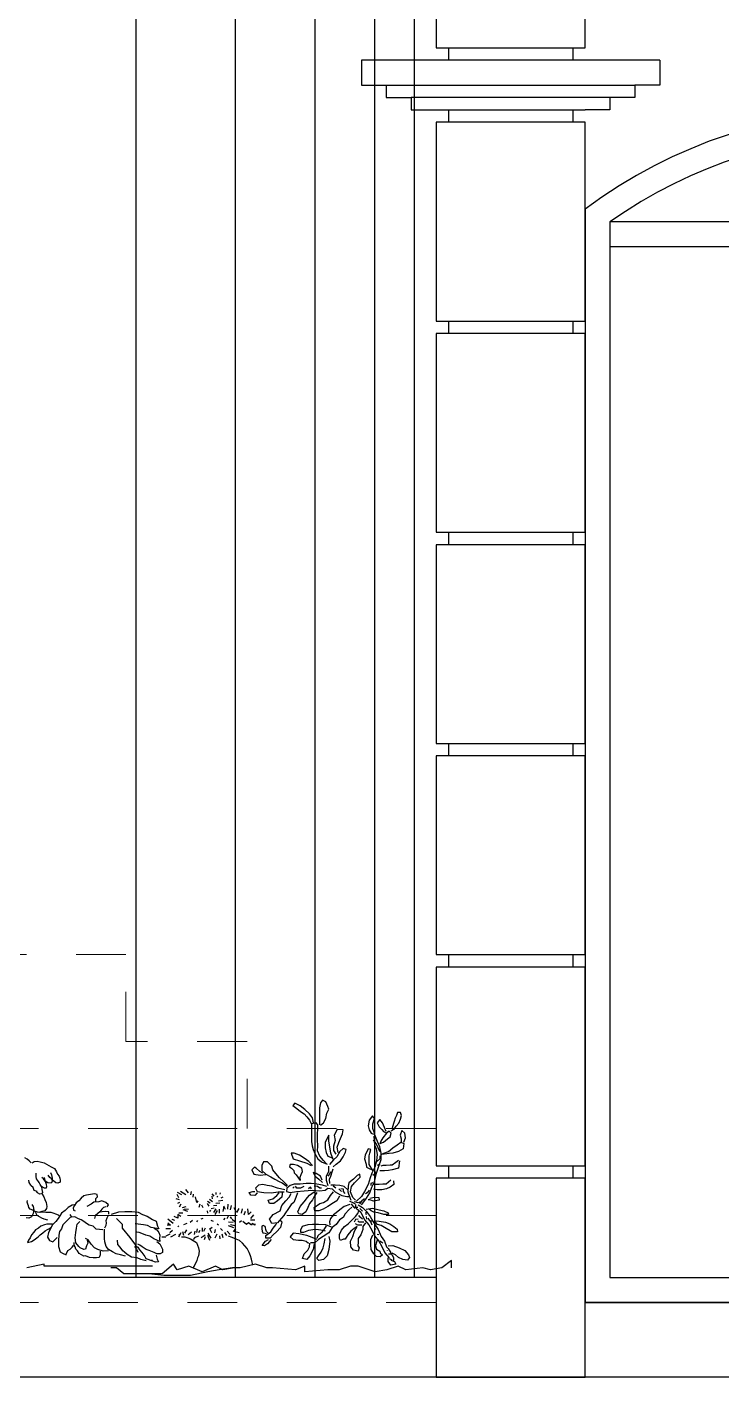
# Model space of a CAD drawing. Header units: inches. Extents: x -370 to 18, y -197 to 199.
# Drawn here: x -187.228 to -185.83, y 165.538 to 168.255 of the extents above; entities that cross this region are included whole.
import ezdxf

# ---------------------------------------------------------------- set-up
doc = ezdxf.new("R2010")
doc.units = ezdxf.units.IN
doc.header["$MEASUREMENT"] = 0
doc.linetypes.add('DASHED', pattern=[0.75, 0.5, -0.25])
doc.layers.add('artefactos', color=1, linetype='Continuous')
doc.layers.add('MUEBLES', color=7, linetype='Continuous')

# ---------------------------------------------------------------- blocks, each defined once
blk = doc.blocks.new('A$C1E3C3A8C')
at = {"layer": 'artefactos', "color": 116, "true_color": 0x136734}
for p, q in [((0.2531, 0.8127), (0.2577, 0.8287)), ((0.2577, 0.8287), (0.2737, 0.8287)), ((0.2737, 0.8287), (0.2782, 0.8127)), ((0.6218, 0.8455), (0.6271, 0.8588)), ((0.6325, 0.8242), (0.6218, 0.8455)), ((0.6271, 0.8588), (0.6378, 0.8828)), ((0.6378, 0.7976), (0.6325, 0.8242)), ((0.6378, 0.8828), (0.6537, 0.8908)), ((0.6537, 0.8908), (0.6644, 0.8775)), ((0.6644, 0.8775), (0.6697, 0.8508)), ((0.6697, 0.8508), (0.6697, 0.8322)), ((0.6697, 0.8322), (0.6697, 0.8109)), ((0.7202, 0.8216), (0.7442, 0.8429)), ((0.7442, 0.8429), (0.7681, 0.8615)), ((0.7654, 0.8322), (0.7468, 0.8216)), ((0.7841, 0.8482), (0.7654, 0.8322)), ((0.7681, 0.8615), (0.7947, 0.8748)), ((0.8053, 0.8641), (0.7841, 0.8482)), ((0.7947, 0.8748), (0.8053, 0.8641)), ((0.2577, 0.7944), (0.2531, 0.8127)), ((0.2668, 0.7738), (0.2577, 0.7944)), ((0.2805, 0.7578), (0.2668, 0.7738)), ((0.2782, 0.8127), (0.2851, 0.799)), ((0.2897, 0.7441), (0.2805, 0.7578)), ((0.2851, 0.799), (0.2897, 0.7829)), ((0.2897, 0.7829), (0.2943, 0.7715)), ((0.2943, 0.7715), (0.2965, 0.7601)), ((0.2965, 0.7601), (0.3011, 0.7486)), ((0.3399, 0.7524), (0.3505, 0.7763)), ((0.3505, 0.7763), (0.3638, 0.7923)), ((0.3665, 0.755), (0.3532, 0.7417)), ((0.3638, 0.7923), (0.3771, 0.7763)), ((0.3771, 0.7763), (0.3665, 0.755)), ((0.3904, 0.7976), (0.4011, 0.8109)), ((0.3984, 0.771), (0.3904, 0.7976)), ((0.3984, 0.747), (0.3984, 0.771)), ((0.4011, 0.8109), (0.417, 0.7896)), ((0.417, 0.7896), (0.4223, 0.7603)), ((0.4223, 0.7603), (0.417, 0.7391)), ((0.6484, 0.7763), (0.6378, 0.7976)), ((0.6644, 0.763), (0.6484, 0.7763)), ((0.6697, 0.8109), (0.6697, 0.787)), ((0.6697, 0.787), (0.6697, 0.7657)), ((0.6777, 0.7657), (0.6857, 0.7763)), ((0.6777, 0.7444), (0.6777, 0.7657)), ((0.6857, 0.7763), (0.7096, 0.771)), ((0.699, 0.7763), (0.7043, 0.8003)), ((0.7043, 0.8003), (0.7202, 0.8216)), ((0.7202, 0.7896), (0.7096, 0.7683)), ((0.7096, 0.771), (0.7096, 0.7444)), ((0.7335, 0.8056), (0.7202, 0.7896)), ((0.7468, 0.8216), (0.7335, 0.8056)), ((0.2335, 0.6991), (0.2362, 0.7231)), ((0.2415, 0.6778), (0.2335, 0.6991)), ((0.2362, 0.7231), (0.2521, 0.7364)), ((0.2521, 0.7364), (0.2601, 0.7124)), ((0.2601, 0.7124), (0.2548, 0.6938)), ((0.2548, 0.6938), (0.2548, 0.6778)), ((0.3057, 0.7349), (0.2897, 0.7441)), ((0.3011, 0.7486), (0.3034, 0.7441)), ((0.3053, 0.7231), (0.316, 0.7337)), ((0.3106, 0.7045), (0.3053, 0.7231)), ((0.3239, 0.6938), (0.3106, 0.7045)), ((0.316, 0.7337), (0.3292, 0.7231)), ((0.3452, 0.6778), (0.3239, 0.6938)), ((0.3292, 0.7231), (0.3479, 0.6991)), ((0.3319, 0.7311), (0.3399, 0.7524)), ((0.3452, 0.7311), (0.3346, 0.7258)), ((0.3532, 0.7417), (0.3452, 0.7311)), ((0.3479, 0.6991), (0.3585, 0.6832)), ((0.3745, 0.6805), (0.3878, 0.7151)), ((0.3798, 0.6672), (0.3957, 0.6885)), ((0.3904, 0.7231), (0.3984, 0.747)), ((0.3931, 0.7071), (0.3904, 0.6645)), ((0.4064, 0.7231), (0.3957, 0.7178)), ((0.417, 0.7391), (0.4064, 0.7231)), ((0.55, 0.7391), (0.5793, 0.7417)), ((0.5527, 0.7204), (0.55, 0.7391)), ((0.5633, 0.6965), (0.5527, 0.7204)), ((0.5713, 0.6752), (0.5633, 0.6965)), ((0.5793, 0.7417), (0.5952, 0.7124)), ((0.5952, 0.7124), (0.5899, 0.6858)), ((0.5899, 0.6858), (0.5979, 0.6566)), ((0.6218, 0.7124), (0.6404, 0.6778)), ((0.6218, 0.6832), (0.6218, 0.7124)), ((0.6803, 0.7178), (0.6777, 0.7444)), ((0.6777, 0.6566), (0.6803, 0.6912)), ((0.6803, 0.6912), (0.6803, 0.7178)), ((0.7096, 0.7444), (0.7096, 0.7151)), ((0.7096, 0.7151), (0.7096, 0.6805)), ((0.2574, 0.6778), (0.2415, 0.6699)), ((0.2415, 0.6699), (0.2441, 0.6432)), ((0.2441, 0.6432), (0.2681, 0.6299)), ((0.2761, 0.6645), (0.2574, 0.6778)), ((0.2681, 0.6299), (0.2973, 0.622)), ((0.2973, 0.6486), (0.2761, 0.6645)), ((0.3186, 0.6299), (0.2973, 0.6486)), ((0.2973, 0.622), (0.316, 0.6193)), ((0.316, 0.6193), (0.3532, 0.614)), ((0.3479, 0.6193), (0.3186, 0.6299)), ((0.3585, 0.6725), (0.3452, 0.6778)), ((0.3558, 0.622), (0.3638, 0.6539)), ((0.3558, 0.59), (0.3558, 0.622)), ((0.3585, 0.6832), (0.3638, 0.6672)), ((0.3638, 0.6539), (0.3745, 0.6805)), ((0.3638, 0.6299), (0.3798, 0.6672)), ((0.3718, 0.6459), (0.3638, 0.6299)), ((0.3824, 0.6432), (0.3771, 0.614)), ((0.3904, 0.6645), (0.3824, 0.6432)), ((0.409, 0.6406), (0.4223, 0.6432)), ((0.4144, 0.622), (0.409, 0.6406)), ((0.417, 0.6086), (0.4144, 0.622)), ((0.4223, 0.6432), (0.4383, 0.6113)), ((0.5341, 0.6406), (0.55, 0.6459)), ((0.5367, 0.6273), (0.5341, 0.6406)), ((0.55, 0.6033), (0.5367, 0.6273)), ((0.55, 0.6459), (0.566, 0.6299)), ((0.566, 0.6299), (0.5819, 0.6033)), ((0.5793, 0.6512), (0.5713, 0.6752)), ((0.5739, 0.6246), (0.5793, 0.6512)), ((0.5979, 0.6353), (0.5872, 0.6166)), ((0.5979, 0.6566), (0.5979, 0.6353)), ((0.6005, 0.59), (0.6112, 0.622)), ((0.6112, 0.622), (0.6165, 0.6539)), ((0.6165, 0.6539), (0.6218, 0.6832)), ((0.6351, 0.6246), (0.6271, 0.606)), ((0.6404, 0.6486), (0.6351, 0.6246)), ((0.6404, 0.6778), (0.6404, 0.6486)), ((0.667, 0.606), (0.6803, 0.6326)), ((0.6803, 0.6326), (0.6777, 0.6566)), ((0.6936, 0.6193), (0.6777, 0.5927)), ((0.7016, 0.6406), (0.6936, 0.6193)), ((0.7069, 0.6592), (0.7016, 0.6406)), ((0.7096, 0.6805), (0.7069, 0.6592)), ((0.7708, 0.6113), (0.7974, 0.622)), ((0.7974, 0.622), (0.8133, 0.622)), ((0.8133, 0.622), (0.8027, 0.5927)), ((0.2628, 0.582), (0.2681, 0.5448)), ((0.2681, 0.5847), (0.2814, 0.574)), ((0.2814, 0.574), (0.3, 0.5607)), ((0.3, 0.5607), (0.3106, 0.5607)), ((0.3106, 0.5607), (0.3319, 0.5581)), ((0.3319, 0.5581), (0.3479, 0.5581)), ((0.3479, 0.5581), (0.3585, 0.5554)), ((0.3691, 0.5554), (0.3558, 0.59)), ((0.3638, 0.6086), (0.3638, 0.5927)), ((0.3638, 0.5927), (0.3798, 0.5767)), ((0.3638, 0.5661), (0.3771, 0.5581)), ((0.3798, 0.5208), (0.3691, 0.5554)), ((0.3771, 0.614), (0.3798, 0.582)), ((0.3798, 0.582), (0.3878, 0.5501)), ((0.3878, 0.5501), (0.4037, 0.5208)), ((0.3984, 0.5341), (0.417, 0.5634)), ((0.4303, 0.5501), (0.4144, 0.5421)), ((0.417, 0.5794), (0.417, 0.6086)), ((0.417, 0.5634), (0.417, 0.5794)), ((0.433, 0.5661), (0.4303, 0.5501)), ((0.441, 0.5927), (0.433, 0.5661)), ((0.4383, 0.6113), (0.441, 0.5927)), ((0.5633, 0.582), (0.55, 0.6033)), ((0.5846, 0.5661), (0.5633, 0.582)), ((0.5819, 0.6033), (0.5979, 0.5874)), ((0.6005, 0.5528), (0.5846, 0.5661)), ((0.5979, 0.5874), (0.6192, 0.5634)), ((0.6271, 0.606), (0.6059, 0.598)), ((0.6245, 0.5554), (0.6245, 0.5261)), ((0.6591, 0.5767), (0.6298, 0.5661)), ((0.6351, 0.5687), (0.6484, 0.5847)), ((0.6484, 0.5847), (0.667, 0.606)), ((0.6777, 0.5927), (0.6591, 0.5767)), ((0.7043, 0.5581), (0.7229, 0.5794)), ((0.7335, 0.5714), (0.7123, 0.5581)), ((0.7229, 0.5794), (0.7468, 0.5953)), ((0.7708, 0.582), (0.7335, 0.5714)), ((0.7468, 0.5953), (0.7708, 0.6113)), ((0.7584, 0.545), (0.7813, 0.5587)), ((0.8027, 0.5927), (0.7708, 0.582)), ((0.7813, 0.5587), (0.8019, 0.5633)), ((0.8019, 0.5633), (0.8179, 0.5633)), ((0.8224, 0.5519), (0.811, 0.545)), ((0.8179, 0.5633), (0.8224, 0.5519)), ((0.9064, 0.5368), (0.9117, 0.5554)), ((0.9117, 0.5554), (0.933, 0.5767)), ((0.933, 0.5767), (0.9543, 0.5767)), ((0.9543, 0.5767), (0.9623, 0.5581)), ((0.9623, 0.5581), (0.9623, 0.5341)), ((0.9915, 0.5448), (0.9995, 0.5501)), ((0.9995, 0.5501), (1.0128, 0.5368)), ((2.0309, 0.5518), (2.0133, 0.5429)), ((2.0435, 0.5593), (2.0309, 0.5518)), ((2.0549, 0.5656), (2.0435, 0.5593)), ((2.0662, 0.5732), (2.0549, 0.5656)), ((2.0864, 0.577), (2.0662, 0.5732)), ((2.1015, 0.5808), (2.0864, 0.577)), ((2.1166, 0.5795), (2.1015, 0.5808)), ((2.1279, 0.5732), (2.1166, 0.5795)), ((2.133, 0.5719), (2.1431, 0.582)), ((2.1431, 0.582), (2.1531, 0.5909)), ((2.1531, 0.5909), (2.1645, 0.5984)), ((0.2681, 0.5448), (0.3, 0.5368)), ((0.2947, 0.4809), (0.292, 0.4623)), ((0.3, 0.5368), (0.3186, 0.5341)), ((0.308, 0.4836), (0.3319, 0.4649)), ((0.3186, 0.5341), (0.3399, 0.5315)), ((0.3399, 0.5315), (0.3638, 0.5315)), ((0.3904, 0.4756), (0.3798, 0.5208)), ((0.3824, 0.5261), (0.3904, 0.5155)), ((0.3904, 0.5155), (0.3984, 0.5075)), ((0.4144, 0.5421), (0.3984, 0.5368)), ((0.4037, 0.5208), (0.4117, 0.4969)), ((0.4117, 0.4969), (0.4223, 0.4623)), ((0.4622, 0.4995), (0.4649, 0.5155)), ((0.4729, 0.4889), (0.4622, 0.4995)), ((0.4649, 0.5155), (0.4782, 0.5075)), ((0.4915, 0.4702), (0.4729, 0.4889)), ((0.4782, 0.5075), (0.4968, 0.4889)), ((0.4968, 0.4889), (0.5208, 0.4702)), ((0.6059, 0.5261), (0.6005, 0.5421)), ((0.6112, 0.5048), (0.6059, 0.5261)), ((0.6192, 0.4889), (0.6112, 0.5048)), ((0.6138, 0.5261), (0.6192, 0.5155)), ((0.6165, 0.4676), (0.6192, 0.4889)), ((0.6192, 0.5155), (0.6271, 0.5048)), ((0.6245, 0.5261), (0.6351, 0.5048)), ((0.6351, 0.4836), (0.6271, 0.4569)), ((0.6351, 0.5048), (0.6351, 0.4836)), ((0.6724, 0.4889), (0.6537, 0.4729)), ((0.6564, 0.4836), (0.6644, 0.5048)), ((0.6644, 0.5048), (0.6857, 0.5182)), ((0.691, 0.5048), (0.6724, 0.4889)), ((0.6857, 0.5182), (0.7016, 0.5235)), ((0.7016, 0.5235), (0.691, 0.5048)), ((0.7561, 0.529), (0.7584, 0.545)), ((0.763, 0.513), (0.7561, 0.529)), ((0.7676, 0.4992), (0.763, 0.513)), ((0.7653, 0.4832), (0.7676, 0.4992)), ((0.7881, 0.5107), (0.7676, 0.4832)), ((0.7973, 0.5221), (0.7881, 0.5107)), ((0.7996, 0.5336), (0.7973, 0.5221)), ((0.811, 0.545), (0.7996, 0.5336)), ((0.8506, 0.4756), (0.8718, 0.4969)), ((0.8718, 0.4969), (0.8905, 0.5182)), ((0.8958, 0.4889), (0.8745, 0.4782)), ((0.8905, 0.5182), (0.9064, 0.5368)), ((0.9171, 0.5022), (0.8958, 0.4889)), ((0.941, 0.5155), (0.9171, 0.5022)), ((0.9623, 0.5341), (0.941, 0.5155)), ((0.9703, 0.5102), (0.941, 0.5128)), ((0.957, 0.5208), (0.9729, 0.5288)), ((1.0022, 0.5155), (0.9703, 0.5102)), ((0.9729, 0.5288), (0.9915, 0.5448)), ((1.0128, 0.5368), (1.0022, 0.5155)), ((1.9868, 0.495), (1.9856, 0.4837)), ((1.9856, 0.4837), (1.9856, 0.4749)), ((1.9906, 0.5039), (1.9868, 0.495)), ((1.9982, 0.5152), (1.9906, 0.5039)), ((2.0032, 0.5266), (1.9982, 0.5152)), ((2.0133, 0.5429), (2.0032, 0.5266)), ((2.0171, 0.4787), (2.0234, 0.4837)), ((2.0234, 0.4837), (2.0297, 0.4913)), ((2.0259, 0.495), (2.0246, 0.4812)), ((2.0246, 0.4812), (2.0309, 0.4698)), ((2.0297, 0.5114), (2.0259, 0.495)), ((2.0347, 0.5228), (2.0297, 0.5114)), ((2.0297, 0.4913), (2.0385, 0.4988)), ((2.0385, 0.4988), (2.046, 0.5102)), ((2.0637, 0.4837), (2.0561, 0.4635)), ((2.0612, 0.4787), (2.07, 0.4913)), ((2.0662, 0.4976), (2.0637, 0.4837)), ((2.07, 0.4913), (2.0775, 0.4976)), ((2.0952, 0.4774), (2.1053, 0.4913)), ((2.1053, 0.4913), (2.1065, 0.5026)), ((2.1065, 0.5026), (2.1065, 0.5203)), ((2.1431, 0.4723), (2.1443, 0.4837)), ((0.292, 0.4623), (0.3106, 0.449)), ((0.3106, 0.449), (0.3292, 0.441)), ((0.3292, 0.441), (0.3532, 0.4356)), ((0.3319, 0.4649), (0.3479, 0.4649)), ((0.3479, 0.4649), (0.3665, 0.4623)), ((0.3532, 0.4356), (0.3771, 0.4356)), ((0.3665, 0.4623), (0.3931, 0.4623)), ((0.3771, 0.4356), (0.3957, 0.4383)), ((0.4037, 0.449), (0.3904, 0.4756)), ((0.3984, 0.4702), (0.409, 0.4676)), ((0.4144, 0.4197), (0.4037, 0.449)), ((0.409, 0.4676), (0.409, 0.4569)), ((0.4303, 0.3931), (0.4144, 0.4197)), ((0.417, 0.433), (0.4277, 0.4197)), ((0.4223, 0.4623), (0.441, 0.4277)), ((0.4277, 0.4197), (0.4356, 0.4144)), ((0.441, 0.4277), (0.4569, 0.401)), ((0.5075, 0.4516), (0.4915, 0.4702)), ((0.4995, 0.3957), (0.5128, 0.425)), ((0.5128, 0.425), (0.5075, 0.4516)), ((0.5261, 0.425), (0.5154, 0.3957)), ((0.5208, 0.4702), (0.5234, 0.4543)), ((0.5234, 0.4543), (0.5261, 0.425)), ((0.5261, 0.4356), (0.5447, 0.4516)), ((0.5394, 0.417), (0.5473, 0.4277)), ((0.5447, 0.4516), (0.566, 0.4569)), ((0.5473, 0.4383), (0.5606, 0.441)), ((0.5473, 0.4277), (0.5473, 0.4383)), ((0.566, 0.4117), (0.5553, 0.4064)), ((0.558, 0.4277), (0.566, 0.4356)), ((0.566, 0.4569), (0.5899, 0.4596)), ((0.566, 0.4356), (0.5713, 0.441)), ((0.5899, 0.425), (0.566, 0.4117)), ((0.5869, 0.4443), (0.6006, 0.4535)), ((0.5899, 0.4596), (0.6112, 0.4596)), ((0.6059, 0.441), (0.5899, 0.425)), ((0.6138, 0.4064), (0.5979, 0.425)), ((0.6271, 0.4436), (0.6059, 0.441)), ((0.6404, 0.433), (0.6271, 0.4436)), ((0.6325, 0.4516), (0.6537, 0.4596)), ((0.6697, 0.4303), (0.6404, 0.433)), ((0.6537, 0.4596), (0.683, 0.4649)), ((0.6591, 0.4436), (0.667, 0.4436)), ((0.667, 0.4436), (0.6803, 0.4516)), ((0.7069, 0.433), (0.6697, 0.4303)), ((0.6803, 0.4516), (0.6963, 0.4543)), ((0.683, 0.4649), (0.7123, 0.4676)), ((0.683, 0.4223), (0.6963, 0.401)), ((0.7202, 0.409), (0.6963, 0.425)), ((0.7468, 0.4303), (0.7069, 0.433)), ((0.7096, 0.441), (0.7149, 0.449)), ((0.7123, 0.4676), (0.7362, 0.4676)), ((0.7149, 0.449), (0.7256, 0.441)), ((0.7362, 0.4676), (0.7681, 0.4649)), ((0.7867, 0.4277), (0.7468, 0.4303)), ((0.7495, 0.4516), (0.7654, 0.4436)), ((0.7654, 0.4436), (0.7841, 0.4436)), ((0.7681, 0.4649), (0.7974, 0.4649)), ((0.7814, 0.4197), (0.7894, 0.3957)), ((0.7841, 0.4436), (0.792, 0.4543)), ((0.8186, 0.4223), (0.7867, 0.4277)), ((0.7973, 0.4512), (0.8041, 0.4443)), ((0.7974, 0.4649), (0.8186, 0.4569)), ((0.824, 0.3984), (0.8133, 0.417)), ((0.8186, 0.4569), (0.8346, 0.4436)), ((0.8373, 0.4277), (0.8186, 0.4223)), ((0.8319, 0.4569), (0.8506, 0.4756)), ((0.8585, 0.4702), (0.8346, 0.4543)), ((0.8346, 0.4436), (0.8373, 0.4277)), ((0.8452, 0.4356), (0.8825, 0.4436)), ((0.8798, 0.425), (0.8479, 0.425)), ((0.8577, 0.4175), (0.8592, 0.4263)), ((0.8745, 0.4782), (0.8585, 0.4702)), ((0.8585, 0.417), (0.8612, 0.3984)), ((0.8851, 0.4064), (0.8745, 0.4197)), ((0.9144, 0.4197), (0.8798, 0.425)), ((0.8825, 0.4436), (0.9117, 0.4543)), ((0.9117, 0.4543), (0.9357, 0.4569)), ((0.9516, 0.4223), (0.9144, 0.4197)), ((0.9357, 0.4569), (0.957, 0.4623)), ((0.9862, 0.4277), (0.9516, 0.4223)), ((0.957, 0.4623), (0.9782, 0.4596)), ((0.9782, 0.4596), (0.9942, 0.4436)), ((0.9942, 0.4436), (0.9862, 0.4277)), ((0.9862, 0.4197), (0.9968, 0.4064)), ((1.0075, 0.4277), (0.9968, 0.4277)), ((1.0261, 0.4223), (1.0075, 0.4277)), ((1.0181, 0.409), (1.0261, 0.4223)), ((1.1726, 0.42), (1.175, 0.4138)), ((1.1948, 0.4225), (1.1961, 0.4113)), ((1.2035, 0.4039), (1.2146, 0.4151)), ((1.3098, 0.4126), (1.3123, 0.3977)), ((1.321, 0.4274), (1.3247, 0.4101)), ((1.3346, 0.42), (1.3482, 0.4373)), ((1.3469, 0.4101), (1.3754, 0.4274)), ((1.3679, 0.4101), (1.3902, 0.4225)), ((1.384, 0.3953), (1.3914, 0.4113)), ((1.7961, 0.4), (1.7983, 0.4113)), ((1.7983, 0.4113), (1.8118, 0.4158)), ((1.8118, 0.4158), (1.832, 0.4113)), ((1.832, 0.4113), (1.8522, 0.409)), ((1.9856, 0.4749), (1.9969, 0.4698)), ((1.9969, 0.4698), (2.007, 0.4711)), ((2.007, 0.4711), (2.0171, 0.4787)), ((2.0309, 0.4698), (2.0473, 0.4711)), ((2.0473, 0.4711), (2.0612, 0.4787)), ((2.0561, 0.4635), (2.0549, 0.4509)), ((2.0549, 0.4509), (2.0561, 0.4434)), ((2.0561, 0.4434), (2.0649, 0.4434)), ((2.0649, 0.4434), (2.0801, 0.4522)), ((2.0763, 0.4131), (2.0687, 0.4005)), ((2.0775, 0.437), (2.075, 0.4219)), ((2.075, 0.4219), (2.0801, 0.4156)), ((2.0801, 0.4509), (2.0775, 0.437)), ((2.0801, 0.4522), (2.0876, 0.4623)), ((2.0801, 0.4156), (2.0889, 0.4131)), ((2.0876, 0.4623), (2.0927, 0.4723)), ((2.0889, 0.4131), (2.1002, 0.4194)), ((2.0927, 0.4723), (2.0952, 0.4774)), ((2.1002, 0.4194), (2.1053, 0.4232)), ((2.1027, 0.427), (2.1166, 0.432)), ((2.1053, 0.4232), (2.1027, 0.427)), ((2.1166, 0.432), (2.1229, 0.4471)), ((2.1229, 0.4471), (2.1317, 0.456)), ((2.1317, 0.456), (2.1342, 0.4597)), ((2.1342, 0.4597), (2.1431, 0.4723)), ((0.3691, 0.3957), (0.3665, 0.3824)), ((0.3665, 0.3824), (0.3957, 0.3771)), ((0.3904, 0.3984), (0.3691, 0.3957)), ((0.4144, 0.3931), (0.3904, 0.3984)), ((0.3957, 0.3771), (0.4144, 0.3851)), ((0.4144, 0.3851), (0.4223, 0.3851)), ((0.4436, 0.3744), (0.4303, 0.3931)), ((0.4516, 0.3452), (0.433, 0.3265)), ((0.4406, 0.3894), (0.4543, 0.3803)), ((0.4569, 0.3585), (0.4436, 0.3744)), ((0.4729, 0.3585), (0.4516, 0.3452)), ((0.4543, 0.3803), (0.4657, 0.3643)), ((0.4569, 0.401), (0.4809, 0.3771)), ((0.4596, 0.3744), (0.4729, 0.3691)), ((0.4729, 0.3691), (0.4915, 0.3744)), ((0.4755, 0.3452), (0.4942, 0.3452)), ((0.4862, 0.3824), (0.4995, 0.3957)), ((0.4862, 0.3611), (0.4862, 0.3452)), ((0.4862, 0.3452), (0.4915, 0.3398)), ((0.4863, 0.362), (0.5023, 0.3711)), ((0.4942, 0.3452), (0.5075, 0.3638)), ((0.5023, 0.3711), (0.516, 0.3757)), ((0.5048, 0.3478), (0.5208, 0.3345)), ((0.5154, 0.3957), (0.5101, 0.3824)), ((0.5154, 0.3611), (0.5447, 0.3505)), ((0.5314, 0.401), (0.5181, 0.401)), ((0.5553, 0.4064), (0.5314, 0.401)), ((0.5447, 0.3505), (0.566, 0.3345)), ((0.5686, 0.4037), (0.5819, 0.3798)), ((0.5819, 0.3798), (0.5979, 0.3691)), ((0.5979, 0.3691), (0.6271, 0.3505)), ((0.6271, 0.3851), (0.6138, 0.4064)), ((0.6484, 0.3718), (0.6271, 0.3851)), ((0.6271, 0.3505), (0.6511, 0.3372)), ((0.667, 0.3664), (0.6484, 0.3718)), ((0.6963, 0.3452), (0.667, 0.3664)), ((0.6936, 0.3292), (0.6963, 0.3452)), ((0.6963, 0.401), (0.7043, 0.3851)), ((0.7043, 0.3851), (0.7202, 0.3664)), ((0.7309, 0.3957), (0.7202, 0.409)), ((0.7202, 0.3664), (0.7282, 0.3452)), ((0.7282, 0.3452), (0.7389, 0.3239)), ((0.7468, 0.3744), (0.7309, 0.3957)), ((0.7681, 0.3505), (0.7468, 0.3744)), ((0.7787, 0.3239), (0.7681, 0.3505)), ((0.7894, 0.3957), (0.8, 0.3718)), ((0.8, 0.3718), (0.8133, 0.3611)), ((0.8133, 0.3611), (0.8266, 0.3398)), ((0.8399, 0.3798), (0.824, 0.3984)), ((0.8612, 0.3558), (0.8399, 0.3798)), ((0.8612, 0.3984), (0.8825, 0.3798)), ((0.8692, 0.3292), (0.8612, 0.3558)), ((0.8825, 0.3798), (0.9011, 0.3664)), ((0.9064, 0.3904), (0.8851, 0.4064)), ((0.9011, 0.3664), (0.9224, 0.3664)), ((0.9304, 0.3824), (0.9064, 0.3904)), ((0.9224, 0.3664), (0.9304, 0.3824)), ((0.9968, 0.4064), (1.0181, 0.409)), ((1.0897, 0.3198), (1.1021, 0.3445)), ((1.1182, 0.3557), (1.1231, 0.3334)), ((1.1342, 0.3631), (1.1355, 0.3371)), ((1.1466, 0.3359), (1.1553, 0.3519)), ((1.1553, 0.3519), (1.1602, 0.3247)), ((1.1602, 0.3977), (1.1701, 0.3928)), ((1.1602, 0.3816), (1.1825, 0.3779)), ((1.175, 0.368), (1.1948, 0.3668)), ((1.1849, 0.4039), (1.1911, 0.3977)), ((1.1899, 0.3557), (1.2072, 0.3544)), ((1.2121, 0.3903), (1.2146, 0.4039)), ((1.2121, 0.3742), (1.2282, 0.3866)), ((1.2245, 0.368), (1.2381, 0.3755)), ((1.2295, 0.3532), (1.2381, 0.3668)), ((1.2591, 0.3433), (1.2666, 0.3581)), ((1.2764, 0.3631), (1.2814, 0.3458)), ((1.2863, 0.3792), (1.2925, 0.3705)), ((1.2925, 0.3705), (1.2987, 0.399)), ((1.3469, 0.3495), (1.3667, 0.3445)), ((1.3729, 0.3618), (1.3816, 0.3482)), ((1.3791, 0.3717), (1.3902, 0.3656)), ((1.3803, 0.3841), (1.3964, 0.3903)), ((1.7399, 0.3596), (1.7534, 0.3708)), ((1.7466, 0.3483), (1.7399, 0.3596)), ((1.7534, 0.3708), (1.7736, 0.3798)), ((1.7534, 0.3483), (1.7646, 0.3461)), ((1.7646, 0.3461), (1.7736, 0.3371)), ((1.7736, 0.3798), (1.7893, 0.3753)), ((1.7893, 0.3753), (1.814, 0.3731)), ((1.805, 0.391), (1.7961, 0.4)), ((1.805, 0.3753), (1.805, 0.391)), ((1.814, 0.3731), (1.8275, 0.3618)), ((1.8275, 0.3618), (1.85, 0.3506)), ((1.8522, 0.409), (1.8657, 0.4045)), ((1.8657, 0.4045), (1.8792, 0.3933)), ((1.8792, 0.3933), (1.8904, 0.3798)), ((1.8904, 0.3798), (1.9039, 0.3686)), ((1.9039, 0.3686), (1.9128, 0.3551)), ((1.9128, 0.3596), (1.9241, 0.3573)), ((1.9128, 0.3551), (1.9196, 0.3439)), ((1.9196, 0.3439), (1.9173, 0.3326)), ((1.9241, 0.3573), (1.9443, 0.3461)), ((1.9443, 0.3461), (1.96, 0.3304)), ((2.0561, 0.3715), (2.0536, 0.3513)), ((2.0536, 0.3513), (2.0549, 0.34)), ((2.0624, 0.3866), (2.0561, 0.3715)), ((2.0687, 0.4005), (2.0624, 0.3866)), ((2.1229, 0.3513), (2.1191, 0.3324)), ((2.1292, 0.3601), (2.1229, 0.3513)), ((2.138, 0.3375), (2.1443, 0.3463)), ((2.1443, 0.3463), (2.1456, 0.3538)), ((2.1456, 0.3538), (2.1494, 0.3627)), ((2.1494, 0.3627), (2.1531, 0.3728)), ((2.1531, 0.3728), (2.1519, 0.3816)), ((0.3213, 0.3185), (0.3186, 0.3106)), ((0.3186, 0.3106), (0.3425, 0.3106)), ((0.3425, 0.3292), (0.3213, 0.3185)), ((0.3665, 0.276), (0.3346, 0.2706)), ((0.3665, 0.3345), (0.3425, 0.3292)), ((0.3425, 0.3106), (0.3718, 0.3185)), ((0.4011, 0.3425), (0.3665, 0.3345)), ((0.3851, 0.2786), (0.3665, 0.276)), ((0.3718, 0.3185), (0.3931, 0.3212)), ((0.3984, 0.276), (0.3851, 0.2547)), ((0.3931, 0.3212), (0.4064, 0.3292)), ((0.4117, 0.2999), (0.3984, 0.276)), ((0.3984, 0.276), (0.4117, 0.276)), ((0.433, 0.3372), (0.4011, 0.3425)), ((0.4064, 0.3292), (0.417, 0.3372)), ((0.433, 0.3265), (0.4117, 0.2999)), ((0.4117, 0.276), (0.4223, 0.2919)), ((0.441, 0.2839), (0.4197, 0.2573)), ((0.4292, 0.2865), (0.4314, 0.3002)), ((0.4356, 0.3212), (0.433, 0.3106)), ((0.4596, 0.3212), (0.441, 0.2839)), ((0.4516, 0.3265), (0.4649, 0.3398)), ((0.4516, 0.2866), (0.4622, 0.2972)), ((0.4835, 0.3425), (0.4596, 0.3212)), ((0.4622, 0.2972), (0.4702, 0.3052)), ((0.4676, 0.2706), (0.4755, 0.2786)), ((0.4755, 0.3159), (0.4702, 0.3292)), ((0.4726, 0.2865), (0.4863, 0.2842)), ((0.4862, 0.2999), (0.4755, 0.3159)), ((0.4995, 0.2866), (0.4862, 0.2999)), ((0.4863, 0.2842), (0.4932, 0.2704)), ((0.5234, 0.2626), (0.4995, 0.2866)), ((0.5208, 0.3345), (0.5394, 0.3132)), ((0.5394, 0.3132), (0.55, 0.2946)), ((0.55, 0.2946), (0.5686, 0.2839)), ((0.566, 0.3345), (0.5846, 0.3185)), ((0.5686, 0.2839), (0.5846, 0.26)), ((0.5846, 0.3185), (0.5979, 0.3079)), ((0.5979, 0.3079), (0.6138, 0.2893)), ((0.6138, 0.2893), (0.6192, 0.2733)), ((0.6511, 0.3372), (0.6724, 0.3292)), ((0.6724, 0.3292), (0.6936, 0.3292)), ((0.7389, 0.3239), (0.7575, 0.3106)), ((0.7575, 0.3106), (0.7734, 0.3132)), ((0.7734, 0.3132), (0.7787, 0.3239)), ((0.8266, 0.3398), (0.8452, 0.3132)), ((0.8452, 0.3132), (0.8506, 0.3052)), ((0.8506, 0.3052), (0.8745, 0.2786)), ((0.8612, 0.2733), (0.8622, 0.2748)), ((0.8622, 0.2748), (0.8666, 0.2807)), ((0.9038, 0.3106), (0.8692, 0.3292)), ((0.8745, 0.2786), (0.8825, 0.268)), ((0.9224, 0.2866), (0.9038, 0.3106)), ((0.9117, 0.2653), (0.9224, 0.2866)), ((0.997, 0.2814), (1.0192, 0.2814)), ((1.0044, 0.3086), (1.0192, 0.2901)), ((1.0155, 0.3235), (1.0304, 0.3099)), ((1.0304, 0.3099), (1.0328, 0.3396)), ((1.0464, 0.326), (1.0526, 0.3062)), ((1.0613, 0.3396), (1.0662, 0.3173)), ((1.065, 0.2777), (1.0761, 0.2703)), ((1.0786, 0.3408), (1.0897, 0.3198)), ((1.0996, 0.2728), (1.112, 0.2851)), ((1.1231, 0.2987), (1.1157, 0.2888)), ((1.133, 0.3025), (1.1404, 0.2888)), ((1.1503, 0.2913), (1.1565, 0.2839)), ((1.1788, 0.3371), (1.1788, 0.3161)), ((1.1886, 0.3297), (1.1998, 0.3099)), ((1.1961, 0.3383), (1.2072, 0.321)), ((1.2035, 0.342), (1.2196, 0.3383)), ((1.2072, 0.274), (1.2183, 0.2802)), ((1.222, 0.3322), (1.2282, 0.3247)), ((1.2393, 0.3284), (1.2381, 0.3161)), ((1.2616, 0.2901), (1.2715, 0.2864)), ((1.2888, 0.2802), (1.2938, 0.2728)), ((1.3135, 0.2789), (1.3259, 0.2703)), ((1.3346, 0.3359), (1.3543, 0.3371)), ((1.3383, 0.3247), (1.3605, 0.3346)), ((1.363, 0.3173), (1.384, 0.3173)), ((1.3729, 0.3), (1.3877, 0.3099)), ((1.3877, 0.3099), (1.389, 0.2913)), ((1.389, 0.2913), (1.4075, 0.3)), ((1.4038, 0.2802), (1.4162, 0.2851)), ((1.4125, 0.2641), (1.4384, 0.2864)), ((1.4974, 0.2764), (1.4906, 0.2517)), ((1.5176, 0.2854), (1.4974, 0.2764)), ((1.5445, 0.3012), (1.5176, 0.2854)), ((1.567, 0.3101), (1.5445, 0.3012)), ((1.5894, 0.3214), (1.567, 0.3101)), ((1.6209, 0.3259), (1.5894, 0.3214)), ((1.6568, 0.3259), (1.6209, 0.3259)), ((1.6883, 0.3236), (1.6568, 0.3259)), ((1.7, 0.29), (1.671, 0.261)), ((1.7242, 0.3124), (1.6883, 0.3236)), ((1.7377, 0.3236), (1.7422, 0.3236)), ((1.7377, 0.3124), (1.7377, 0.3236)), ((1.7422, 0.3236), (1.7556, 0.3259)), ((1.7422, 0.3056), (1.7489, 0.2922)), ((1.7489, 0.2922), (1.7534, 0.2787)), ((1.7534, 0.2787), (1.7511, 0.2674)), ((1.7556, 0.3259), (1.7714, 0.3236)), ((1.7714, 0.3236), (1.7803, 0.3214)), ((1.7736, 0.3371), (1.7848, 0.3236)), ((1.7848, 0.3236), (1.7938, 0.3146)), ((1.7938, 0.3146), (1.8073, 0.3034)), ((1.8073, 0.3034), (1.8118, 0.2899)), ((1.8522, 0.2652), (1.8657, 0.2742)), ((1.8657, 0.2742), (1.8792, 0.2832)), ((1.8792, 0.2832), (1.8926, 0.2877)), ((1.8994, 0.2607), (1.8859, 0.2742)), ((1.8926, 0.2877), (1.9106, 0.2989)), ((1.9173, 0.3326), (1.9084, 0.3281)), ((1.9106, 0.2989), (1.9263, 0.2967)), ((1.9263, 0.2967), (1.9353, 0.3101)), ((1.9331, 0.2967), (1.9488, 0.2809)), ((1.9488, 0.2809), (1.9712, 0.2585)), ((1.96, 0.3304), (1.978, 0.3169)), ((1.978, 0.3169), (1.9959, 0.2899)), ((1.9894, 0.3022), (1.9944, 0.3072)), ((1.9944, 0.3072), (2.007, 0.3122)), ((1.9959, 0.2899), (2.0072, 0.2742)), ((2.007, 0.3122), (2.0158, 0.3148)), ((2.0072, 0.2742), (2.0251, 0.2562)), ((2.0158, 0.3148), (2.0309, 0.3198)), ((2.0309, 0.3198), (2.046, 0.3198)), ((2.046, 0.3198), (2.0586, 0.3211)), ((2.0486, 0.282), (2.0662, 0.2858)), ((2.0549, 0.34), (2.0637, 0.3286)), ((2.0586, 0.3211), (2.0725, 0.3223)), ((2.0637, 0.3286), (2.0788, 0.3248)), ((2.0662, 0.2858), (2.0775, 0.2921)), ((2.0725, 0.3223), (2.0851, 0.3198)), ((2.0775, 0.2921), (2.0901, 0.2984)), ((2.0788, 0.3248), (2.0939, 0.3211)), ((2.0901, 0.2984), (2.1015, 0.3047)), ((2.0939, 0.3211), (2.1116, 0.3261)), ((2.1015, 0.3047), (2.1053, 0.3122)), ((2.1053, 0.3122), (2.1065, 0.3148)), ((2.1065, 0.3148), (2.109, 0.3223)), ((2.1116, 0.3261), (2.1179, 0.3274)), ((2.1179, 0.3274), (2.1242, 0.3324)), ((2.1191, 0.3324), (2.1229, 0.3148)), ((2.1229, 0.3148), (2.1305, 0.2984)), ((2.1242, 0.3324), (2.138, 0.3375)), ((2.1305, 0.2984), (2.1443, 0.2921)), ((2.1443, 0.2921), (2.1582, 0.2933)), ((0.2761, 0.236), (0.2734, 0.2227)), ((0.2734, 0.2227), (0.3027, 0.2227)), ((0.292, 0.2493), (0.2761, 0.236)), ((0.3133, 0.2626), (0.292, 0.2493)), ((0.3027, 0.2227), (0.3399, 0.244)), ((0.3346, 0.2706), (0.3133, 0.2626)), ((0.3399, 0.244), (0.3558, 0.2547)), ((0.3558, 0.2547), (0.3745, 0.26)), ((0.3718, 0.2334), (0.3558, 0.1988)), ((0.3691, 0.2068), (0.3771, 0.2094)), ((0.3851, 0.2547), (0.3718, 0.2334)), ((0.3745, 0.26), (0.3851, 0.2706)), ((0.3904, 0.244), (0.3851, 0.2334)), ((0.4037, 0.2307), (0.3904, 0.2014)), ((0.409, 0.1828), (0.3984, 0.2068)), ((0.4017, 0.2567), (0.4086, 0.2727)), ((0.4197, 0.2573), (0.4037, 0.2307)), ((0.4356, 0.268), (0.4489, 0.2493)), ((0.4436, 0.2706), (0.4676, 0.2706)), ((0.4489, 0.2493), (0.4489, 0.2334)), ((0.4489, 0.2334), (0.4596, 0.2068)), ((0.4543, 0.2567), (0.4749, 0.2567)), ((0.4596, 0.2068), (0.4729, 0.1881)), ((0.4749, 0.2567), (0.4863, 0.2636)), ((0.4782, 0.2493), (0.4942, 0.2387)), ((0.4915, 0.2254), (0.4782, 0.2493)), ((0.4995, 0.1988), (0.4915, 0.2254)), ((0.4942, 0.2387), (0.5101, 0.2254)), ((0.5101, 0.2254), (0.5261, 0.2068)), ((0.542, 0.2493), (0.5234, 0.2626)), ((0.5261, 0.2068), (0.5341, 0.1934)), ((0.558, 0.2307), (0.542, 0.2493)), ((0.5686, 0.2094), (0.558, 0.2307)), ((0.5686, 0.1881), (0.5686, 0.2094)), ((0.5846, 0.26), (0.6059, 0.244)), ((0.6059, 0.244), (0.6218, 0.2174)), ((0.6085, 0.2467), (0.6378, 0.2573)), ((0.6192, 0.2733), (0.6165, 0.2573)), ((0.6218, 0.2174), (0.6511, 0.1988)), ((0.6351, 0.252), (0.6484, 0.2307)), ((0.6378, 0.2573), (0.675, 0.26)), ((0.6511, 0.2307), (0.6404, 0.228)), ((0.6484, 0.2307), (0.6617, 0.2174)), ((0.675, 0.2334), (0.6511, 0.2307)), ((0.6617, 0.2174), (0.6777, 0.2014)), ((0.675, 0.26), (0.7043, 0.26)), ((0.6936, 0.236), (0.675, 0.2334)), ((0.7229, 0.2307), (0.6936, 0.236)), ((0.7043, 0.26), (0.7282, 0.2573)), ((0.7495, 0.2201), (0.7229, 0.2307)), ((0.7282, 0.2573), (0.7575, 0.2493)), ((0.7335, 0.2041), (0.7734, 0.2121)), ((0.7654, 0.2201), (0.7495, 0.2201)), ((0.7575, 0.2493), (0.7654, 0.2307)), ((0.7654, 0.2307), (0.7654, 0.2201)), ((0.7734, 0.2121), (0.8027, 0.2147)), ((0.8027, 0.2147), (0.8186, 0.1961)), ((0.8612, 0.2733), (0.8665, 0.244)), ((0.8665, 0.244), (0.8878, 0.2227)), ((0.8825, 0.268), (0.9117, 0.2653)), ((0.8905, 0.2573), (0.8851, 0.268)), ((0.8878, 0.2227), (0.9038, 0.2068)), ((0.9038, 0.2414), (0.8905, 0.2573)), ((0.9171, 0.2227), (0.9038, 0.2414)), ((0.9038, 0.2068), (0.9197, 0.1908)), ((0.941, 0.2041), (0.9171, 0.2227)), ((0.9298, 0.216), (0.9386, 0.2234)), ((0.9386, 0.2234), (0.9415, 0.2337)), ((0.9459, 0.216), (0.9386, 0.2131)), ((0.9415, 0.2337), (0.943, 0.2439)), ((0.943, 0.2439), (0.9445, 0.2498)), ((0.9445, 0.2498), (0.9547, 0.2542)), ((0.9562, 0.2175), (0.9459, 0.216)), ((0.9547, 0.2542), (0.9621, 0.2513)), ((0.9606, 0.2263), (0.9562, 0.2175)), ((0.9621, 0.2381), (0.9606, 0.2263)), ((0.9621, 0.2513), (0.9621, 0.2381)), ((0.997, 0.2554), (1.0106, 0.2641)), ((0.9982, 0.2629), (0.997, 0.2554)), ((1.0106, 0.2641), (1.0143, 0.2567)), ((1.0143, 0.2567), (1.0304, 0.2678)), ((1.0304, 0.2678), (1.039, 0.2591)), ((1.039, 0.2591), (1.0588, 0.274)), ((1.0774, 0.2171), (1.1058, 0.2245)), ((1.1058, 0.2245), (1.0934, 0.2381)), ((1.0984, 0.253), (1.1206, 0.2579)), ((1.1033, 0.2431), (1.1318, 0.253)), ((1.1083, 0.269), (1.1318, 0.2715)), ((1.1219, 0.2084), (1.1379, 0.2257)), ((1.1404, 0.2035), (1.1491, 0.2183)), ((1.159, 0.1911), (1.1639, 0.2109)), ((1.1614, 0.2282), (1.1713, 0.2393)), ((1.1812, 0.2554), (1.1886, 0.2604)), ((1.1899, 0.2097), (1.1998, 0.1899)), ((1.1985, 0.2332), (1.2022, 0.2171)), ((1.2257, 0.2381), (1.2146, 0.2455)), ((1.2159, 0.2171), (1.2257, 0.2381)), ((1.2196, 0.1899), (1.2344, 0.2146)), ((1.2492, 0.2406), (1.2579, 0.2245)), ((1.2492, 0.2059), (1.2703, 0.1923)), ((1.2653, 0.2418), (1.2653, 0.2233)), ((1.2764, 0.2282), (1.2826, 0.2171)), ((1.29, 0.2369), (1.2938, 0.2183)), ((1.3012, 0.2257), (1.3061, 0.2084)), ((1.3185, 0.2208), (1.3358, 0.2072)), ((1.3432, 0.2653), (1.3593, 0.2579)), ((1.3445, 0.2319), (1.3543, 0.2146)), ((1.3642, 0.2233), (1.3593, 0.2059)), ((1.384, 0.1973), (1.3717, 0.2183)), ((1.3816, 0.2109), (1.384, 0.1973)), ((1.384, 0.2505), (1.389, 0.2468)), ((1.4236, 0.196), (1.3976, 0.2097)), ((1.4149, 0.2282), (1.4285, 0.2171)), ((1.4397, 0.2678), (1.4261, 0.2567)), ((1.4261, 0.2567), (1.4421, 0.2554)), ((1.4261, 0.2369), (1.4496, 0.2369)), ((1.4285, 0.2097), (1.4483, 0.1998)), ((1.4295, 0.261), (1.4295, 0.261)), ((1.4839, 0.218), (1.4794, 0.2045)), ((1.4906, 0.2517), (1.4839, 0.2382)), ((1.4839, 0.2382), (1.5243, 0.245)), ((1.4951, 0.2315), (1.4839, 0.218)), ((1.5086, 0.2405), (1.4951, 0.2315)), ((1.5243, 0.245), (1.5423, 0.254)), ((1.5423, 0.254), (1.5625, 0.2585)), ((1.5513, 0.2045), (1.5715, 0.2135)), ((1.5625, 0.2585), (1.5894, 0.2607)), ((1.5715, 0.2135), (1.5849, 0.218)), ((1.5849, 0.218), (1.5962, 0.2202)), ((1.5894, 0.2607), (1.6052, 0.2629)), ((1.5962, 0.2202), (1.6007, 0.2202)), ((1.671, 0.2416), (1.6324, 0.1933)), ((1.671, 0.261), (1.671, 0.2416)), ((1.7511, 0.2674), (1.7534, 0.254)), ((1.7534, 0.254), (1.7601, 0.2405)), ((1.7601, 0.218), (1.7601, 0.236)), ((1.7601, 0.1888), (1.7601, 0.218)), ((1.7691, 0.2315), (1.8028, 0.236)), ((1.8028, 0.236), (1.8185, 0.2517)), ((1.8185, 0.2517), (1.8387, 0.2562)), ((1.8387, 0.2562), (1.8522, 0.2652)), ((1.9016, 0.2405), (1.8994, 0.2607)), ((1.9061, 0.218), (1.9016, 0.2405)), ((1.9084, 0.191), (1.9061, 0.218)), ((1.9712, 0.2585), (1.978, 0.2382)), ((1.978, 0.2382), (1.9892, 0.2247)), ((1.9892, 0.2247), (1.9914, 0.2045)), ((2.0234, 0.2618), (2.0372, 0.2618)), ((2.0251, 0.2562), (2.0364, 0.2337)), ((2.0423, 0.2379), (2.0335, 0.2442)), ((2.0364, 0.2337), (2.0453, 0.218)), ((2.0372, 0.2618), (2.0523, 0.2618)), ((2.0498, 0.2341), (2.0423, 0.2379)), ((2.0453, 0.218), (2.0498, 0.1955)), ((2.0612, 0.2278), (2.0498, 0.2341)), ((2.0523, 0.2618), (2.0649, 0.258)), ((2.0738, 0.2177), (2.0612, 0.2278)), ((2.0649, 0.258), (2.0838, 0.2517)), ((2.0864, 0.2076), (2.0738, 0.2177)), ((2.0838, 0.2517), (2.0952, 0.2416)), ((2.0977, 0.1963), (2.0864, 0.2076)), ((2.0952, 0.2416), (2.1103, 0.2328)), ((2.1103, 0.2328), (2.1191, 0.2202)), ((2.1191, 0.2202), (2.1305, 0.2076)), ((2.1305, 0.2076), (2.138, 0.1925)), ((0.2654, 0.1402), (0.2362, 0.1269)), ((0.2973, 0.1535), (0.2654, 0.1402)), ((0.3213, 0.1509), (0.2973, 0.1535)), ((0.3213, 0.1376), (0.308, 0.1163)), ((0.3292, 0.1455), (0.3213, 0.1376)), ((0.3399, 0.1748), (0.3292, 0.1455)), ((0.3532, 0.1482), (0.3372, 0.1163)), ((0.3558, 0.1988), (0.3399, 0.1748)), ((0.3479, 0.1642), (0.3638, 0.1748)), ((0.3691, 0.1748), (0.3532, 0.1482)), ((0.3904, 0.2014), (0.3691, 0.1748)), ((0.3745, 0.1855), (0.3824, 0.1642)), ((0.3851, 0.1509), (0.3798, 0.1349)), ((0.3824, 0.1642), (0.3851, 0.1509)), ((0.4064, 0.1322), (0.409, 0.1562)), ((0.409, 0.1562), (0.409, 0.1828)), ((0.4755, 0.1509), (0.4676, 0.1402)), ((0.4676, 0.1402), (0.4729, 0.1243)), ((0.4729, 0.1881), (0.4729, 0.1695)), ((0.4729, 0.1695), (0.4755, 0.1509)), ((0.4968, 0.1296), (0.5101, 0.1455)), ((0.5128, 0.1748), (0.4995, 0.1988)), ((0.5101, 0.1455), (0.5128, 0.1748)), ((0.5341, 0.1934), (0.5394, 0.1855)), ((0.5394, 0.1855), (0.5473, 0.1855)), ((0.5473, 0.1855), (0.5633, 0.1775)), ((0.5633, 0.1775), (0.5686, 0.1881)), ((0.6218, 0.1988), (0.6165, 0.1748)), ((0.6165, 0.1748), (0.6218, 0.1322)), ((0.6458, 0.1615), (0.6404, 0.1881)), ((0.6511, 0.1402), (0.6458, 0.1615)), ((0.6511, 0.1988), (0.675, 0.1828)), ((0.6617, 0.1189), (0.6511, 0.1402)), ((0.675, 0.1828), (0.6936, 0.1668)), ((0.6777, 0.2014), (0.683, 0.1881)), ((0.683, 0.1828), (0.7069, 0.1934)), ((0.6936, 0.1668), (0.7149, 0.1668)), ((0.6963, 0.1615), (0.7016, 0.1322)), ((0.7069, 0.1934), (0.7335, 0.2041)), ((0.7202, 0.1455), (0.7176, 0.1642)), ((0.7282, 0.1296), (0.7202, 0.1455)), ((0.7362, 0.1748), (0.7256, 0.1642)), ((0.7575, 0.1801), (0.7362, 0.1748)), ((0.7761, 0.1801), (0.7575, 0.1801)), ((0.8027, 0.1828), (0.7761, 0.1801)), ((0.8186, 0.1961), (0.8027, 0.1828)), ((0.9144, 0.1828), (0.933, 0.1615)), ((0.9197, 0.1908), (0.941, 0.1908)), ((0.9437, 0.1748), (0.9277, 0.1828)), ((0.933, 0.1615), (0.949, 0.1509)), ((0.941, 0.1908), (0.941, 0.2041)), ((0.9596, 0.1535), (0.9437, 0.1748)), ((0.949, 0.1509), (0.9596, 0.1535)), ((1.0267, 0.1168), (1.0366, 0.1379)), ((1.0366, 0.1379), (1.0489, 0.1515)), ((1.0489, 0.1515), (1.06, 0.1651)), ((1.06, 0.1651), (1.0749, 0.1787)), ((1.0749, 0.1787), (1.0922, 0.1849)), ((1.0922, 0.1849), (1.1132, 0.1936)), ((1.1132, 0.1936), (1.1318, 0.1998)), ((1.1775, 0.2022), (1.175, 0.1874)), ((1.2381, 0.2047), (1.2282, 0.18)), ((1.2492, 0.1973), (1.2542, 0.1812)), ((1.2839, 0.1404), (1.2802, 0.1243)), ((1.2839, 0.201), (1.2925, 0.1973)), ((1.2888, 0.1552), (1.2839, 0.1404)), ((1.2938, 0.1676), (1.2888, 0.1552)), ((1.2925, 0.1973), (1.3012, 0.1936)), ((1.3111, 0.1787), (1.2938, 0.1676)), ((1.3012, 0.1936), (1.3111, 0.1837)), ((1.3247, 0.1874), (1.3111, 0.1787)), ((1.3383, 0.1923), (1.3247, 0.1874)), ((1.3531, 0.196), (1.3383, 0.1923)), ((1.3704, 0.1973), (1.3531, 0.196)), ((1.4693, 0.1973), (1.4496, 0.1973)), ((1.4726, 0.1483), (1.4659, 0.1348)), ((1.4794, 0.1618), (1.4726, 0.1483)), ((1.4794, 0.2045), (1.4816, 0.1888)), ((1.4816, 0.1888), (1.4794, 0.1731)), ((1.4794, 0.1731), (1.5108, 0.1865)), ((1.4951, 0.1731), (1.4794, 0.1618)), ((1.5108, 0.1865), (1.531, 0.2)), ((1.531, 0.2), (1.5513, 0.2045)), ((1.549, 0.1326), (1.5692, 0.1461)), ((1.5692, 0.1461), (1.5805, 0.1551)), ((1.5805, 0.1551), (1.5917, 0.1596)), ((1.5917, 0.1438), (1.5827, 0.1303)), ((1.6052, 0.1528), (1.5917, 0.1438)), ((1.6074, 0.1483), (1.5984, 0.1348)), ((1.6324, 0.1933), (1.6034, 0.1546)), ((1.668, 0.1259), (1.6815, 0.1438)), ((1.6815, 0.1438), (1.6927, 0.1573)), ((1.6927, 0.1573), (1.695, 0.1798)), ((1.7399, 0.1326), (1.7511, 0.1483)), ((1.7511, 0.1483), (1.7579, 0.1708)), ((1.7579, 0.1708), (1.7601, 0.1888)), ((1.7938, 0.1326), (1.8118, 0.1416)), ((1.8118, 0.1416), (1.8275, 0.1596)), ((1.8275, 0.1596), (1.8432, 0.182)), ((1.8432, 0.182), (1.8567, 0.1888)), ((1.8477, 0.1798), (1.8455, 0.1641)), ((1.8455, 0.1641), (1.8522, 0.1506)), ((1.8522, 0.1506), (1.8567, 0.1348)), ((1.8657, 0.1326), (1.8836, 0.1416)), ((1.8836, 0.1416), (1.8904, 0.1483)), ((1.8904, 0.1483), (1.9061, 0.1663)), ((1.9061, 0.1663), (1.9084, 0.191)), ((1.9061, 0.1348), (1.9084, 0.1461)), ((1.9084, 0.1461), (1.9151, 0.1551)), ((1.9151, 0.1551), (1.9151, 0.1686)), ((1.9241, 0.1438), (1.9173, 0.1528)), ((1.9353, 0.1348), (1.9241, 0.1438)), ((1.9937, 0.1483), (1.9847, 0.1214)), ((1.9914, 0.2045), (1.9937, 0.1775)), ((1.9937, 0.1775), (1.9937, 0.1483)), ((2.0117, 0.182), (2.0004, 0.1933)), ((2.0229, 0.1708), (2.0117, 0.182)), ((2.0386, 0.1775), (2.0229, 0.1708)), ((2.0498, 0.1955), (2.0386, 0.1775)), ((2.1103, 0.1874), (2.0977, 0.1963)), ((2.1229, 0.1786), (2.1103, 0.1874)), ((2.1305, 0.1736), (2.1229, 0.1786)), ((2.1506, 0.1685), (2.1305, 0.1736)), ((2.138, 0.1925), (2.1456, 0.1799)), ((2.1456, 0.1799), (2.1506, 0.1685)), ((0, 0.0773), (0.0483, 0.0387)), ((0, 0.0387), (0, 0.0773)), ((0.2175, 0.1056), (0.2122, 0.0923)), ((0.2122, 0.0923), (0.2229, 0.079)), ((0.2362, 0.1269), (0.2175, 0.1056)), ((0.2229, 0.079), (0.2468, 0.0817)), ((0.2468, 0.0817), (0.2681, 0.0923)), ((0.2681, 0.0923), (0.284, 0.1056)), ((0.2894, 0.071), (0.2814, 0.0577)), ((0.284, 0.1056), (0.3, 0.1136)), ((0.308, 0.079), (0.2894, 0.071)), ((0.2947, 0.0923), (0.2943, 0.076)), ((0.308, 0.1163), (0.2947, 0.0923)), ((0.3011, 0.0783), (0.3148, 0.0851)), ((0.308, 0.1083), (0.3186, 0.1083)), ((0.308, 0.0524), (0.3213, 0.071)), ((0.3372, 0.1163), (0.316, 0.0897)), ((0.3213, 0.071), (0.3213, 0.0897)), ((0.3266, 0.1296), (0.3266, 0.1269)), ((0.3612, 0.1163), (0.3505, 0.1056)), ((0.3505, 0.1056), (0.3612, 0.095)), ((0.3638, 0.1243), (0.3612, 0.1163)), ((0.3612, 0.095), (0.3798, 0.0976)), ((0.3798, 0.1349), (0.3638, 0.1243)), ((0.3798, 0.0976), (0.3931, 0.1109)), ((0.3931, 0.1109), (0.4064, 0.1322)), ((0.4729, 0.1243), (0.4968, 0.1296)), ((0.6218, 0.1322), (0.6298, 0.1003)), ((0.6298, 0.1003), (0.6484, 0.0817)), ((0.6484, 0.0817), (0.6724, 0.0763)), ((0.675, 0.1003), (0.6617, 0.1189)), ((0.6724, 0.0763), (0.683, 0.087)), ((0.683, 0.087), (0.675, 0.1003)), ((0.7016, 0.1322), (0.7176, 0.1003)), ((0.7176, 0.1003), (0.7335, 0.0817)), ((0.7468, 0.1109), (0.7282, 0.1296)), ((0.7335, 0.0817), (0.7548, 0.087)), ((0.7548, 0.087), (0.7468, 0.1109)), ((1.0106, 0.0674), (1.0143, 0.0834)), ((1.0142, 0.087), (1.0142, 0.087)), ((1.0143, 0.0834), (1.0192, 0.0995)), ((1.0192, 0.0995), (1.0267, 0.1168)), ((1.2802, 0.1243), (1.2814, 0.1119)), ((1.2814, 0.1119), (1.2839, 0.0995)), ((1.2839, 0.0995), (1.2876, 0.0896)), ((1.2876, 0.0896), (1.2925, 0.0773)), ((1.2925, 0.0773), (1.295, 0.0674)), ((1.4659, 0.1348), (1.4659, 0.1169)), ((1.4659, 0.1169), (1.4771, 0.1101)), ((1.4771, 0.1101), (1.4951, 0.1101)), ((1.4929, 0.0832), (1.4861, 0.0697)), ((1.4861, 0.0697), (1.5018, 0.0674)), ((1.4974, 0.1034), (1.4929, 0.0832)), ((1.4951, 0.1101), (1.5086, 0.1169)), ((1.5018, 0.0674), (1.5198, 0.0742)), ((1.5086, 0.1169), (1.5333, 0.1281)), ((1.5165, 0.0773), (1.5261, 0.0773)), ((1.5198, 0.0742), (1.5445, 0.0832)), ((1.5333, 0.1281), (1.549, 0.1326)), ((1.5445, 0.0832), (1.5513, 0.0876)), ((1.5557, 0.0966), (1.549, 0.0832)), ((1.549, 0.0742), (1.576, 0.0809)), ((1.5715, 0.1169), (1.5557, 0.0966)), ((1.5827, 0.1303), (1.5715, 0.1169)), ((1.576, 0.0809), (1.5939, 0.0899)), ((1.5984, 0.1348), (1.5917, 0.1191)), ((1.5939, 0.0899), (1.6231, 0.0944)), ((1.6231, 0.0944), (1.6456, 0.1079)), ((1.6456, 0.1079), (1.6591, 0.1191)), ((1.6546, 0.0989), (1.6793, 0.1056)), ((1.6591, 0.1191), (1.668, 0.1259)), ((1.6793, 0.1056), (1.7017, 0.1101)), ((1.7017, 0.1101), (1.7197, 0.1214)), ((1.7197, 0.1214), (1.7399, 0.1326)), ((1.7399, 0.1259), (1.7669, 0.1236)), ((1.7669, 0.1236), (1.7938, 0.1326)), ((1.7826, 0.1236), (1.7826, 0.1056)), ((1.7826, 0.1056), (1.7871, 0.0921)), ((1.7871, 0.0921), (1.8005, 0.0899)), ((1.8005, 0.0899), (1.8185, 0.0899)), ((1.8185, 0.0899), (1.8365, 0.0921)), ((1.8365, 0.0921), (1.8567, 0.1011)), ((1.8567, 0.1348), (1.8657, 0.1326)), ((1.8567, 0.1011), (1.8657, 0.0989)), ((1.8657, 0.0989), (1.8881, 0.1124)), ((1.8881, 0.1124), (1.8971, 0.1259)), ((1.8971, 0.1259), (1.9061, 0.1348)), ((1.9465, 0.1281), (1.9353, 0.1348)), ((1.9533, 0.1124), (1.9465, 0.1281)), ((1.9555, 0.1056), (1.9533, 0.1124)), ((1.9735, 0.1146), (1.9555, 0.1056)), ((1.9847, 0.1214), (1.9735, 0.1146)), ((0.0483, 0.0387), (0.1062, 0.029)), ((0.1062, 0.029), (0.1449, 0.0387)), ((0.1449, 0.0387), (0.2318, 0.029)), ((0.2318, 0.029), (0.2705, 0.0483)), ((0.2705, 0.0483), (0.3284, 0.029)), ((0.2814, 0.0577), (0.308, 0.0524)), ((0.3284, 0.029), (0.3864, 0.0193)), ((0.3864, 0.0193), (0.4733, 0.0483)), ((0.4733, 0.0483), (0.5119, 0.0483)), ((0.5119, 0.0483), (0.5699, 0.029)), ((0.5699, 0.029), (0.6278, 0.029)), ((0.6278, 0.029), (0.7437, 0.0193)), ((0.7437, 0.0483), (0.792, 0.029)), ((0.7437, 0.0193), (0.7437, 0.0483)), ((0.792, 0.029), (0.9079, 0.0387)), ((0.9079, 0.0387), (0.9369, 0.0387)), ((0.9369, 0.0387), (0.9949, 0.058)), ((0.9949, 0.058), (1.0722, 0.0387)), ((1.0081, 0.055), (1.0106, 0.0674)), ((1.0722, 0.0387), (1.1108, 0.0387)), ((1.1011, 0.0387), (1.1591, 0.029)), ((1.1108, 0.0387), (1.1784, 0.029)), ((1.1591, 0.029), (1.1977, 0.0483)), ((1.1784, 0.029), (1.2364, 0.0193)), ((1.1977, 0.0483), (1.2653, 0.0193)), ((1.2364, 0.0193), (1.3233, 0)), ((1.2653, 0.0193), (1.3329, 0.0483)), ((1.295, 0.0674), (1.3012, 0.0562)), ((1.3012, 0.0562), (1.3061, 0.0476)), ((1.3061, 0.0476), (1.3123, 0.0401)), ((1.3233, 0), (1.3716, 0)), ((1.3329, 0.0483), (1.3909, 0.029)), ((1.3716, 0), (1.4585, 0)), ((1.3909, 0.029), (1.4102, 0.058)), ((1.4102, 0.058), (1.4682, 0.0097)), ((1.4585, 0), (1.5358, 0.0097)), ((1.4682, 0.0097), (1.5454, 0.0097)), ((1.5165, 0.0483), (1.5937, 0.0483)), ((1.5454, 0.0097), (1.6614, 0.0097)), ((1.5937, 0.0483), (1.6903, 0.0483)), ((1.6614, 0.0097), (1.7, 0.0387)), ((1.6903, 0.0483), (1.7966, 0.0483)), ((1.7, 0.0387), (1.729, 0.0387)), ((1.7966, 0.0483), (1.8545, 0.0483)), ((1.8545, 0.0483), (1.9608, 0.0483)), ((1.9608, 0.0483), (2.067, 0.0483)), ((2.067, 0.058), (2.154, 0.0387)), ((2.067, 0.0483), (2.067, 0.058))]:
    blk.add_line(p, q, dxfattribs=at)

msp = doc.modelspace()

# ---------------------------------------------------------------- linework, layer by layer
at = {"color": 8, "transparency": 33554610}
for p, q in [((-187.00926, 171.96803), (-187.00926, 165.73803)), ((-186.80926, 168.69303), (-186.80926, 165.73803)), ((-186.64926, 168.56803), (-186.64926, 165.73803)), ((-186.52926, 168.56803), (-186.52926, 165.73803)), ((-186.44926, 168.56803), (-186.44926, 165.73803))]:
    msp.add_line(p, q, dxfattribs=at)
at = {"color": 4}
for p, q in [((-186.38041, 168.21303), (-186.38041, 168.18803)), ((-186.13041, 168.21303), (-186.13041, 168.18803)), ((-186.55541, 168.18803), (-186.55541, 168.13803)), ((-186.55541, 168.18803), (-186.55541, 168.13803)), ((-185.95541, 168.18803), (-186.55541, 168.18803)), ((-185.95541, 168.18803), (-185.95541, 168.13803)), ((-185.95541, 168.18803), (-185.95541, 168.13803)), ((-186.55541, 168.13803), (-186.50541, 168.13803)), ((-186.50541, 168.13803), (-186.50541, 168.11303)), ((-186.50541, 168.13803), (-186.00541, 168.13803)), ((-186.00541, 168.13803), (-186.00541, 168.11303)), ((-185.95541, 168.13803), (-186.00541, 168.13803)), ((-186.50541, 168.11303), (-186.45541, 168.11303)), ((-186.45541, 168.11303), (-186.45541, 168.08803)), ((-186.05541, 168.11303), (-186.45541, 168.11303)), ((-186.00541, 168.11303), (-186.05541, 168.11303)), ((-186.05541, 168.11303), (-186.05541, 168.08803)), ((-186.45541, 168.08803), (-186.10541, 168.08803)), ((-186.38041, 168.08803), (-186.38041, 168.06303)), ((-186.13041, 168.08803), (-186.13041, 168.06303)), ((-186.05541, 168.08803), (-186.10541, 168.08803)), ((-186.38041, 167.66303), (-186.38041, 167.63803)), ((-186.13041, 167.66303), (-186.13041, 167.63803)), ((-186.38041, 167.23803), (-186.38041, 167.21303)), ((-186.13041, 167.23803), (-186.13041, 167.21303)), ((-186.38041, 166.81303), (-186.38041, 166.78803)), ((-186.13041, 166.81303), (-186.13041, 166.78803)), ((-186.38041, 166.38803), (-186.38041, 166.36303)), ((-186.13041, 166.38803), (-186.13041, 166.36303)), ((-186.38041, 165.96303), (-186.38041, 165.93803)), ((-186.13041, 165.96303), (-186.13041, 165.93803))]:
    msp.add_line(p, q, dxfattribs=at)
at = {"color": 1}
for p, q in [((-184.95541, 167.86263), (-186.05541, 167.86263)), ((-184.95541, 167.81263), (-186.05541, 167.81263))]:
    msp.add_line(p, q, dxfattribs=at)
at = {"color": 8, "linetype": 'DASHED', "lineweight": 5, "ltscale": 0.1, "transparency": 33554610}
for p, q in [((-186.40541, 166.03803), (-187.60541, 166.03803)), ((-186.40541, 165.86303), (-187.60541, 165.86303)), ((-186.40541, 165.68803), (-187.60541, 165.68803))]:
    msp.add_line(p, q, dxfattribs=at)
at = {"color": 5}
msp.add_line((-186.40541, 165.73803), (-188.19077, 165.73803), dxfattribs=at)
at = {"color": 3}
msp.add_line((-184.90541, 165.68803), (-186.10541, 165.68803), dxfattribs=at)
at = {"color": 6}
msp.add_line((-181.15541, 165.53803), (-190.93221, 165.53803), dxfattribs=at)
at = {"color": 8, "linetype": 'DASHED', "lineweight": 5, "ltscale": 0.1, "transparency": 33554610}
for points in [[(-187.02907, 166.21303), (-187.02907, 166.38803), (-187.29909, 166.38803)], [(-186.78561, 166.03803), (-186.78561, 166.21303), (-187.02907, 166.21303)]]:
    msp.add_lwpolyline(points, dxfattribs=at)
at = {"color": 1}
msp.add_arc((-185.50541, 167.08803), 1, 53.1301, 126.8699, dxfattribs=at)
at = {"layer": 'MUEBLES', "color": 4}
msp.add_lwpolyline([(-186.40541, 168.40623), (-186.40541, 168.21303), (-186.10541, 168.21303), (-186.10541, 168.55623)], dxfattribs=at)
for points in [[(-186.40541, 167.66303), (-186.10541, 167.66303), (-186.10541, 168.06303), (-186.40541, 168.06303)], [(-186.40541, 167.23803), (-186.10541, 167.23803), (-186.10541, 167.63803), (-186.40541, 167.63803)], [(-186.40541, 166.81303), (-186.10541, 166.81303), (-186.10541, 167.21303), (-186.40541, 167.21303)], [(-186.40541, 166.38803), (-186.10541, 166.38803), (-186.10541, 166.78803), (-186.40541, 166.78803)], [(-186.40541, 165.96303), (-186.10541, 165.96303), (-186.10541, 166.36303), (-186.40541, 166.36303)], [(-186.40541, 165.53803), (-186.10541, 165.53803), (-186.10541, 165.93803), (-186.40541, 165.93803)]]:
    msp.add_lwpolyline(points, close=True, dxfattribs=at)
at = {"layer": 'MUEBLES', "color": 1}
msp.add_lwpolyline([(-184.90541, 165.68803), (-184.90541, 167.88803, 0.3333333), (-186.10541, 167.88803), (-186.10541, 165.68803), (-184.90541, 165.68803)], format="xyb", dxfattribs=at)
msp.add_lwpolyline([(-184.95541, 165.73803), (-184.95541, 167.86263, 0.3189151), (-186.05541, 167.86263), (-186.05541, 165.73803)], format="xyb", close=True, dxfattribs=at)

# ---------------------------------------------------------------- block references
at = {"layer": 'artefactos', "color": 116, "true_color": 0x136734, "xscale": -0.3964550175038574, "yscale": 0.3964550175038574, "zscale": 0.3964550175055241}
msp.add_blockref('A$C1E3C3A8C', (-186.37442, 165.74209), dxfattribs=at)

doc.saveas('drawing.dxf')
